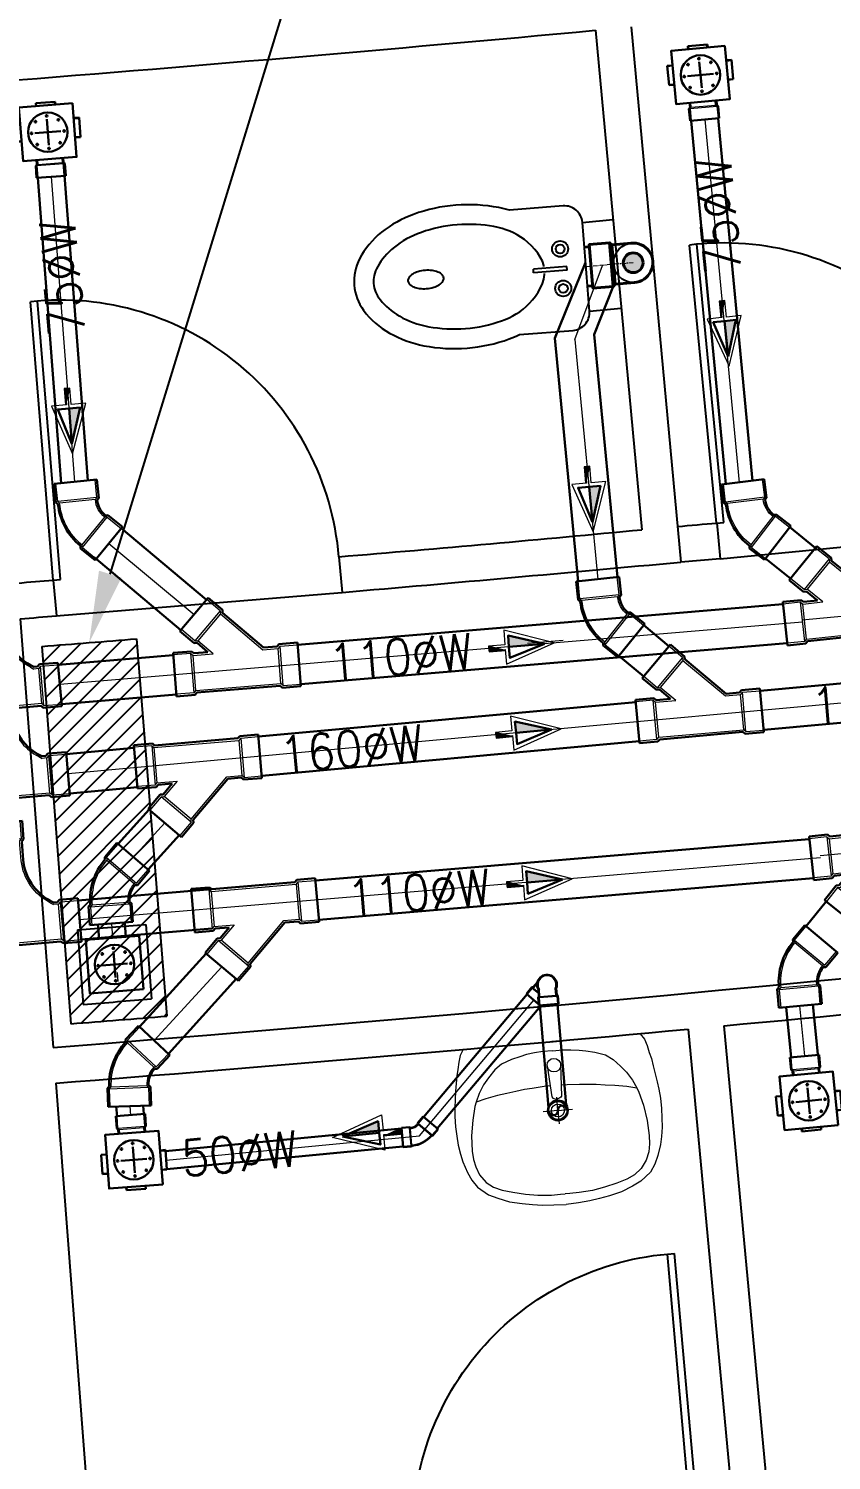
# Model space of a CAD drawing. Header units: metres. Extents: x 159409 to 239023, y 50504 to 95165.
# Drawn here: x 176726 to 176950.1, y 87030 to 87429.6 of the extents above; entities that cross this region are included whole.
import ezdxf
from ezdxf import colors
from ezdxf.entities.mleader import LeaderData, LeaderLine
from ezdxf.math import Vec2, Vec3

# ---------------------------------------------------------------- set-up
doc = ezdxf.new("R2010")
doc.units = ezdxf.units.M
doc.header["$MEASUREMENT"] = 0
doc.linetypes.add('CENTER', pattern=[2, 1.25, -0.25, 0.25, -0.25])
doc.layers.add('CL for PVC SWR - quick', color=7, linetype='CENTER', lineweight=5, true_color=0x955d63)
for name, color, linetype, lineweight in [('Dra_SOIL', 65, 'Continuous', 40), ('RJ- D - TEXT', 7, 'Continuous', 20), ('RJ- DRA- FLOOR TRAP', 8, 'Continuous', 30), ('RJ- DRA-SOIL PIPE', 12, 'Continuous', 30), ('RJ- DRA-WASTE PIPE', 130, 'Continuous', 30)]:
    doc.layers.add(name, color=color, linetype=linetype, lineweight=lineweight)
doc.layers.add('SANTEH', color=7, linetype='Continuous')
doc.styles.add('RJ', font='romans.shx')
doc.styles.get("Standard").update_dxf_attribs({"font": 'times.ttf', "height": 18})

# ---------------------------------------------------------------- blocks, each defined once
blk = doc.blocks.new('TRTH')
at = {"color": 42, "ltscale": 8}
for p, q in [((-589.8393, -68.7593), (-589.8393, -67.9795)), ((-589.8193, -68.7593), (-589.8193, -67.9793)), ((-589.8393, -68.7593), (-589.8193, -68.7593)), ((-589.8393, -68.8593), (-589.0393, -68.8593))]:
    blk.add_line(p, q, dxfattribs=at)
blk.add_arc((-589.8193, -68.7593), 0.78, 0, 91.4693, dxfattribs=at)
blk = doc.blocks.new('Waste 45 angle')
for p, q in [((-2.73, 0), (2.73, 0)), ((2.73, -2.37), (2.73, 0)), ((-2.73, -2.37), (-2.73, 0)), ((-2.73, -2.37), (-2.5, -2.59)), ((2.73, -2.37), (2.5, -2.59)), ((-3.66, -4.62), (-5.34, -6.3)), ((-3.66, -4.62), (-3.34, -4.62)), ((-1.48, -10.15), (-5.34, -6.3)), ((0.2, -8.48), (-1.48, -10.15)), ((0.2, -8.48), (0.2, -8.16))]:
    blk.add_line(p, q)
at = {"color": 8, "lineweight": 0}
for p, q in [((2.5, -2.27), (2.5, 0)), ((-2.5, -2.27), (-2.5, 0)), ((-2.5, -2.27), (2.5, -2.27)), ((-2.5, -2.27), (-2.27, -2.5)), ((-2.27, -2.5), (2.27, -2.5)), ((2.5, -2.27), (2.27, -2.5)), ((-3.57, -4.85), (-5.17, -6.46)), ((-0.03, -8.39), (-3.57, -4.85)), ((-3.57, -4.85), (-3.25, -4.85)), ((-0.03, -8.06), (-3.25, -4.85)), ((-0.03, -8.39), (-1.64, -9.99)), ((-0.03, -8.39), (-0.03, -8.06))]:
    blk.add_line(p, q, dxfattribs=at)
for radius, start, end in [(2.98, 315.8472, 359.158), (7.98, 315.3136, 359.6873)]:
    blk.add_arc((-5.48, -2.55), radius, start, end)
for radius, start, end in [(3.2, 314.0982, 0.9018), (7.75, 314.6269, 0.3739)]:
    blk.add_arc((-5.48, -2.55), radius, start, end, dxfattribs=at)
blk = doc.blocks.new('A$C2EAC5485')
at = {"color": 8, "lineweight": 0}
for p, q in [((10.9, 20.64), (5.07, 13.3)), ((10.9, 20.64), (7.62, 23.24)), ((10.9, 20.64), (10.98, 19.93)), ((10.98, 19.93), (5.78, 13.38)), ((10.98, 19.93), (21.3, 11.75)), ((5.07, 13.3), (1.8, 15.9)), ((4.22, 10.29), (0.06, 9.81)), ((5.29, 0.98), (4.22, 10.29)), ((4.22, 10.29), (4.77, 9.85)), ((4.77, 9.85), (9.54, 10.4)), ((5.07, 13.3), (5.78, 13.38)), ((9.54, 10.4), (5.78, 13.38)), ((21.3, 11.75), (24.9, 12.16)), ((25.34, 12.72), (24.9, 12.16)), ((25.85, 3.85), (24.9, 12.16)), ((25.34, 12.72), (29.5, 13.2)), ((26.41, 3.41), (25.34, 12.72)), ((5.73, 1.53), (4.77, 9.85)), ((5.73, 1.53), (25.85, 3.85)), ((26.41, 3.41), (25.85, 3.85)), ((26.41, 3.41), (30.57, 3.88)), ((5.29, 0.98), (1.13, 0.5)), ((5.29, 0.98), (5.73, 1.53))]:
    blk.add_line(p, q, dxfattribs=at)
at = {"layer": 'RJ- DRA-SOIL PIPE'}
for p, q in [((7.94, 23.64), (1.48, 15.51)), ((11.38, 20.9), (7.94, 23.64)), ((11.38, 20.9), (11.46, 20.2)), ((11.46, 20.2), (21.45, 12.27)), ((4.92, 12.77), (1.48, 15.51)), ((25.07, 13.19), (29.44, 13.7)), ((30.62, 3.39), (29.44, 13.7)), ((4.36, 10.81), (0, 10.31)), ((1.19, 0), (0, 10.31)), ((4.36, 10.81), (4.92, 10.37)), ((4.92, 12.77), (5.63, 12.86)), ((4.92, 10.37), (8.27, 10.76)), ((8.27, 10.76), (5.63, 12.86)), ((21.45, 12.27), (24.63, 12.64)), ((25.07, 13.19), (24.63, 12.64)), ((5.55, 0.5), (1.19, 0)), ((5.55, 0.5), (5.99, 1.06)), ((5.99, 1.06), (25.7, 3.32)), ((26.26, 2.88), (25.7, 3.32)), ((26.26, 2.88), (30.62, 3.39))]:
    blk.add_line(p, q, dxfattribs=at)
blk = doc.blocks.new('FLOW')
at = {"ltscale": 75}
blk.add_hatch(color=256, dxfattribs=at).paths.add_polyline_path([(0, 6.15), (0, -0.3), (2.04, -0.3)])
at = {"lineweight": 20, "ltscale": 75}
blk.add_hatch(color=256, dxfattribs=at).paths.add_polyline_path([(-0.61, -1), (0.42, -3.98), (-0.61, -3.98)])
blk.add_lwpolyline([(0, 7.92), (3.11, -1), (0.42, -1), (0.42, -3.98), (-0.42, -3.98), (-0.42, -1), (-3.11, -1), (0, 7.92)], close=True, dxfattribs=at)
at = {"ltscale": 75}
for points in [[(0, 6.15), (-2.04, -0.3), (0, -0.3)], [(0, 6.15), (2.04, -0.3), (0, -0.3)], [(0, 6.15), (0, -0.3)]]:
    blk.add_lwpolyline(points, dxfattribs=at)
at = {"lineweight": 20, "ltscale": 75}
blk.add_lwpolyline([(-0.61, -1), (0.42, -3.98), (-0.61, -3.98), (-0.61, -1)], dxfattribs=at)
blk = doc.blocks.new('Floor trap-3')
at = {"layer": 'RJ- DRA- FLOOR TRAP', "color": 8, "lineweight": 0}
for p, q in [((-3.75, 9.09), (-3.75, 12.5)), ((3.75, 9.09), (3.75, 12.5)), ((-3.75, 9.09), (3.75, 9.09)), ((-3.75, 9.09), (-3.41, 8.75)), ((-3.41, 8.75), (3.41, 8.75)), ((-3.41, 8.75), (-3.41, 7.5)), ((3.75, 9.09), (3.41, 8.75)), ((3.41, 8.75), (3.41, 7.5)), ((-7.5, 1.83), (-9, 1.83)), ((7.5, 1.83), (9, 1.83)), ((-7.5, -3.17), (-9, -3.17)), ((7.5, -3.17), (9, -3.17)), ((-2.5, -7.5), (-2.5, -8.32)), ((2.5, -7.5), (2.5, -8.32))]:
    blk.add_line(p, q, dxfattribs=at)
at = {"layer": 'RJ- DRA- FLOOR TRAP', "color": 11, "lineweight": 30}
for p, q in [((-3.64, 0), (3.64, 0)), ((0, 3.64), (0, -3.64))]:
    blk.add_line(p, q, dxfattribs=at)
at = {"layer": 'RJ- DRA- FLOOR TRAP', "color": 126, "lineweight": 30}
blk.add_lwpolyline([(7.5, -7.5), (7.5, 7.5), (-7.5, 7.5), (-7.5, -7.5)], close=True, dxfattribs=at)
blk.add_circle((0, 0), 5.5, dxfattribs=at)
at = {"layer": 'RJ- DRA- FLOOR TRAP', "lineweight": 30, "extrusion": (0, 0, -1)}
for centre, major_axis, start_param, end_param in [((0, 4.55), (-0.165, 0.165), 3.141593, 9.424778), ((-4.55, 0), (-0.165, 0.165), 3.141593, 9.424778), ((-3.22, 3.22), (0.165, 0.165), 4.712389, 10.995574), ((3.22, 3.22), (-0.165, 0.165), 3.141593, 9.424778), ((4.55, 0), (0.165, 0.165), 4.712389, 10.995574)]:
    blk.add_ellipse(centre, major_axis=major_axis, ratio=1, start_param=start_param, end_param=end_param, dxfattribs=at)
at = {"layer": 'RJ- DRA- FLOOR TRAP', "lineweight": 30}
for centre, major_axis, start_param, end_param in [((-3.22, -3.22), (0.165, -0.165), 4.712389, 10.995574), ((3.22, -3.22), (-0.165, -0.165), 3.141593, 9.424778), ((0, -4.55), (-0.165, -0.165), 3.141593, 9.424778)]:
    blk.add_ellipse(centre, major_axis=major_axis, ratio=1, start_param=start_param, end_param=end_param, dxfattribs=at)
at = {"layer": 'RJ- DRA-WASTE PIPE', "lineweight": 30}
for p, q in [((-4.09, 9.09), (-4.09, 12.5)), ((-4.09, 12.5), (4.09, 12.5)), ((4.09, 9.09), (4.09, 12.5)), ((-4.09, 9.09), (-3.75, 8.75)), ((-3.75, 8.75), (-3.75, 7.5)), ((4.09, 9.09), (3.75, 8.75)), ((3.75, 8.75), (3.75, 7.5)), ((-7.5, 2.05), (-9, 2.05)), ((-9, -3.4), (-9, 2.05)), ((7.5, 2.05), (9, 2.05)), ((9, -3.4), (9, 2.05)), ((-7.5, -3.4), (-9, -3.4)), ((7.5, -3.4), (9, -3.4)), ((-2.73, -7.5), (-2.73, -8.32)), ((2.73, -7.5), (2.73, -8.32)), ((-2.73, -8.32), (2.73, -8.32))]:
    blk.add_line(p, q, dxfattribs=at)
blk = doc.blocks.new('Waste-7')
for p, q in [((-4.28, 5.26), (-5.93, 3.6)), ((-4.28, 5.26), (-3.9, 5.26)), ((-3.9, 5.26), (-2.61, 6.55)), ((-2.5, 2.61), (-2.5, 4.44)), ((2.5, 2.61), (2.5, 4.44)), ((-5.93, 3.6), (-2.77, 0.44)), ((-2.77, 2.34), (-2.5, 2.61)), ((-2.77, 2.34), (-2.77, 0)), ((-2.77, 0), (2.77, 0)), ((2.77, 2.34), (2.5, 2.61)), ((2.77, 2.34), (2.77, 0))]:
    blk.add_line(p, q)
at = {"color": 8, "lineweight": 0}
for p, q in [((-4.17, 4.99), (-5.75, 3.42)), ((-4.17, 4.99), (-2.5, 3.33)), ((-4.17, 4.99), (-3.79, 4.99)), ((-3.79, 4.99), (-2.74, 6.05)), ((-3.79, 4.99), (-2.5, 3.71)), ((-2.23, 2.5), (-2.23, 4.5)), ((2.23, 2.5), (2.23, 4.5)), ((-2.5, 2.23), (-2.23, 2.5)), ((-2.5, 2.23), (2.5, 2.23)), ((-2.5, 2.23), (-2.5, 0)), ((-2.23, 2.5), (2.23, 2.5)), ((2.5, 2.23), (2.23, 2.5)), ((2.5, 2.23), (2.5, 0))]:
    blk.add_line(p, q, dxfattribs=at)
blk.add_arc((0, 5.63), 2.77, 334.5854, 205.4146)
blk.add_arc((0, 5.63), 2.5, 333.2345, 206.7655, dxfattribs=at)
blk = doc.blocks.new('$@$_rakovina4')
at = {"lineweight": 13}
for p, q in [((-268.5, -36.5), (-274.3, -56.2)), ((-258, -20), (-268.5, -36.5)), ((-258, -20), (0, -20)), ((258, -20), (0, -20)), ((258, -20), (268.5, -36.5)), ((268.5, -36.5), (274.3, -56.2)), ((-279, -77), (-283.5, -95)), ((-274.3, -56.2), (-279, -77)), ((274.3, -56.2), (279, -77)), ((279, -77), (283.5, -95)), ((-286.9, -116.6), (-290.9, -139.4)), ((-283.5, -95), (-286.9, -116.6)), ((-19.7, -89), (-13.7, -180.2)), ((19.7, -89), (13.7, -180.2)), ((283.5, -95), (286.9, -116.6)), ((286.9, -116.6), (290.9, -139.4)), ((-294.6, -163.4), (-297, -184.9)), ((-290.9, -139.4), (-294.6, -163.4)), ((290.9, -139.4), (294.6, -163.4)), ((294.6, -163.4), (297, -184.9)), ((-297, -184.9), (-300, -211.9)), ((-13.7, -180.2), (-11.9, -183.6)), ((-11.9, -183.6), (-9, -185.2)), ((-9, -185.2), (-2.9, -187.3)), ((-2.9, -187.3), (0, -187.3)), ((0, -220.9), (0, -182.3)), ((2.9, -187.3), (0, -187.3)), ((9, -185.2), (2.9, -187.3)), ((11.9, -183.6), (9, -185.2)), ((13.7, -180.2), (11.9, -183.6)), ((297, -184.9), (300, -211.9)), ((-300, -211.9), (-300, -241.9)), ((-300, -241.9), (-299, -269.2)), ((0, -220.9), (-43, -220.9)), ((0, -220.9), (0, -259.5)), ((0, -220.9), (43, -220.9)), ((300, -241.9), (299, -269.2)), ((300, -211.9), (300, -241.9)), ((-299, -269.2), (-297, -295.6)), ((299, -269.2), (297, -295.6)), ((-297, -295.6), (-292.5, -322.9)), ((-292.5, -322.9), (-288, -345.3)), ((292.5, -322.9), (288, -345.3)), ((297, -295.6), (292.5, -322.9)), ((-288, -345.3), (-277.5, -376.8)), ((288, -345.3), (277.5, -376.8)), ((-277.5, -376.8), (-267, -400.8)), ((-267, -400.8), (-252, -422.6)), ((267, -400.8), (252, -422.6)), ((277.5, -376.8), (267, -400.8)), ((-252, -422.6), (-222.1, -446.9)), ((-222.1, -446.9), (-196.5, -459.3)), ((222.1, -446.9), (196.5, -459.3)), ((252, -422.6), (222.1, -446.9)), ((-196.5, -459.3), (-163.5, -472.8)), ((-163.5, -472.8), (-127, -481.3)), ((-127, -481.3), (-97.5, -486.3)), ((-97.5, -486.3), (-69, -490.8)), ((-69, -490.8), (-36.1, -492.9)), ((-36.1, -492.9), (0, -495.3)), ((36.1, -492.9), (0, -495.3)), ((69, -490.8), (36.1, -492.9)), ((97.5, -486.3), (69, -490.8)), ((127, -481.3), (97.5, -486.3)), ((163.5, -472.8), (127, -481.3)), ((196.5, -459.3), (163.5, -472.8))]:
    blk.add_line(p, q, dxfattribs=at)
at = {"lineweight": 5}
for p, q in [((-151.5, -72.5), (-172.5, -87.5)), ((-121.5, -62), (-151.5, -72.5)), ((-96, -56), (-121.5, -62)), ((-76.5, -51.5), (-96, -56)), ((-52.5, -48.5), (-76.5, -51.5)), ((-28.5, -47), (-52.5, -48.5)), ((0, -47), (-28.5, -47)), ((0, -47), (28.5, -47)), ((28.5, -47), (52.5, -48.5)), ((52.5, -48.5), (76.5, -51.5)), ((76.5, -51.5), (96, -56)), ((96, -56), (121.5, -62)), ((121.5, -62), (151.5, -72.5)), ((151.5, -72.5), (172.5, -87.5)), ((-192, -108.5), (-208.5, -127.9)), ((-172.5, -87.5), (-192, -108.5)), ((172.5, -87.5), (192, -108.5)), ((192, -108.5), (208.5, -127.9)), ((-223.5, -151.9), (-233.9, -176.1)), ((-208.5, -127.9), (-223.5, -151.9)), ((-171, -162.4), (-205.5, -168.4)), ((-143, -158.4), (-171, -162.4)), ((-117, -154.9), (-143, -158.4)), ((-91, -152.2), (-117, -154.9)), ((-69, -150.4), (-91, -152.2)), ((-33.7, -148.3), (-69, -150.4)), ((-15.9, -147.9), (-33.7, -148.3)), ((15.9, -147.9), (33.7, -148.3)), ((33.7, -148.3), (69, -150.4)), ((69, -150.4), (91, -152.2)), ((91, -152.2), (117, -154.9)), ((117, -154.9), (143, -158.4)), ((143, -158.4), (171, -162.4)), ((171, -162.4), (205.5, -168.4)), ((208.5, -127.9), (223.5, -151.9)), ((223.5, -151.9), (233.9, -176.1)), ((-239.2, -188.5), (-249, -227.6)), ((-233.9, -176.1), (-239.2, -188.5)), ((-205.5, -168.4), (-233.9, -176.1)), ((-233.9, -176.1), (-233.9, -176.1)), ((205.5, -168.4), (233.9, -176.1)), ((233.9, -176.1), (239.2, -188.5)), ((233.9, -176.1), (233.9, -176.1)), ((239.2, -188.5), (249, -227.6)), ((-249, -227.6), (-256.1, -272.5)), ((249, -227.6), (256.1, -272.5)), ((-256.1, -272.5), (-258, -316.9)), ((256.1, -272.5), (258, -316.9)), ((-258, -316.9), (-256.5, -340.9)), ((258, -316.9), (256.5, -340.9)), ((-256.5, -340.9), (-252, -363.3)), ((-252, -363.3), (-243, -387.3)), ((252, -363.3), (243, -387.3)), ((256.5, -340.9), (252, -363.3)), ((-243, -387.3), (-226.1, -410.4)), ((-226.1, -410.4), (-205.5, -426.3)), ((226.1, -410.4), (205.5, -426.3)), ((243, -387.3), (226.1, -410.4)), ((-205.5, -426.3), (-181.5, -436.8)), ((-181.5, -436.8), (-151.5, -445.8)), ((-151.5, -445.8), (-115.5, -454.8)), ((-115.5, -454.8), (-79.5, -460.8)), ((115.5, -454.8), (79.5, -460.8)), ((151.5, -445.8), (115.5, -454.8)), ((181.5, -436.8), (151.5, -445.8)), ((205.5, -426.3), (181.5, -436.8)), ((-79.5, -460.8), (-40.5, -463.8)), ((-40.5, -463.8), (-13.5, -463.8)), ((-13.5, -463.8), (0, -463.8)), ((13.5, -463.8), (0, -463.8)), ((40.5, -463.8), (13.5, -463.8)), ((79.5, -460.8), (40.5, -463.8))]:
    blk.add_line(p, q, dxfattribs=at)
at = {"lineweight": 13}
blk.add_circle((0, -89), 19.7, dxfattribs=at)
at = {"lineweight": 5}
for radius in [26.2, 18.7]:
    blk.add_circle((0, -220.9), radius, dxfattribs=at)
blk = doc.blocks.new('K10-45')
for p, q in [((-18.9, 83.4), (-18.9, 177.1)), ((-18.9, 177.1), (-8.9, 177.1)), ((-8.9, 83.4), (-8.9, 177.1)), ((-18.9, 83.4), (-8.9, 83.4))]:
    blk.add_line(p, q)
for points in [[(160.3, 230.4, 0.023928), (169.9, 259.6, 0.067459), (186.1, 379, 0.067459), (169.9, 498.4, 0.079812), (127.5, 591.1, 0.107118), (58, 658.5, 0.139889), (-13.9, 679, 0.139889), (-85.8, 658.5, 0.107118), (-155.3, 591.1, 0.079812), (-197.7, 498.4, 0.067459), (-213.9, 379, 0.067459), (-197.7, 259.6, 0.023928), (-188.1, 230.4), (-188.1, 80.2, 0.414214), (-138.1, 30.2), (110.3, 30.2, 0.414214), (160.3, 80.2)], [(-39.4, 478.5, 0.052061), (-37.3, 458.3, 0.065919), (-32, 443.1, 0.104629), (-22.6, 431.5, 0.172287), (-13.9, 428.4, 0.172287), (-5.2, 431.5, 0.104629), (4.1, 443.1, 0.065919), (9.5, 458.3, 0.052061), (11.6, 478.5, 0.052061), (9.5, 498.7, 0.065919), (4.1, 513.9, 0.104629), (-5.2, 525.5, 0.172287), (-13.9, 528.6, 0.172287), (-22.6, 525.5, 0.104629), (-32, 513.9, 0.065919), (-37.3, 498.7, 0.052061)]]:
    blk.add_lwpolyline(points, format="xyb", close=True)
blk.add_lwpolyline([(-3.9, 147), (-1.4, 147.2), (10.9, 150.3), (23, 155.1), (34.7, 161.4), (45.9, 168.8), (56.5, 177.2), (66.3, 186.2), (75.2, 195.5), (83.2, 205), (90.3, 214.7), (96.5, 224.5), (102, 234.5), (106.9, 244.7), (111.1, 255.3), (114.8, 266.2), (118.1, 277.6), (121.1, 289.3), (123.7, 301.4), (126, 313.8), (127.9, 326.5), (129.3, 339.5), (130.4, 352.6), (131.1, 365.8), (131.3, 379), (131.1, 392.2), (130.4, 405.4), (129.3, 418.5), (127.9, 431.4), (126, 444.2), (123.7, 456.6), (121.1, 468.7), (118.1, 480.4), (114.8, 491.7), (111.2, 502.6), (107.3, 513.1), (103, 523.1), (98.4, 532.7), (93.5, 541.9), (88.3, 550.7), (82.8, 559.1), (77.1, 567.1), (71, 574.6), (64.9, 581.7), (58.5, 588.3), (52.1, 594.4), (45.7, 600), (39.3, 605), (33, 609.4), (26.9, 613.2), (20.8, 616.4), (14.9, 619), (9, 621.1), (3.2, 622.7), (-2.5, 623.8), (-8.2, 624.5), (-13.9, 624.7), (-19.6, 624.5), (-25.3, 623.8), (-31, 622.7), (-36.8, 621.1), (-42.7, 619), (-48.6, 616.4), (-54.7, 613.2), (-60.9, 609.4), (-67.2, 605), (-73.5, 600), (-80, 594.4), (-86.4, 588.3), (-92.7, 581.7), (-98.9, 574.6), (-104.9, 567.1), (-110.6, 559.1), (-116.1, 550.7), (-121.3, 541.9), (-126.2, 532.7), (-130.8, 523.1), (-135.1, 513.1), (-139, 502.6), (-142.7, 491.7), (-146, 480.4), (-148.9, 468.7), (-151.5, 456.6), (-153.8, 444.2), (-155.7, 431.4), (-157.2, 418.5), (-158.2, 405.4), (-158.9, 392.2), (-159.1, 379), (-158.9, 365.8), (-158.2, 352.6), (-157.2, 339.5), (-155.7, 326.5), (-153.8, 313.8), (-151.5, 301.4), (-148.9, 289.3), (-146, 277.6), (-142.6, 266.2), (-138.9, 255.3), (-134.7, 244.7), (-129.8, 234.5), (-124.4, 224.5), (-118.1, 214.7), (-111, 205), (-103.1, 195.5), (-94.1, 186.2), (-84.3, 177.2), (-73.7, 168.8), (-62.5, 161.4), (-50.8, 155.1), (-38.7, 150.3), (-26.4, 147.2), (-23.9, 147)])
for centre, radius in [((-69.2, 98.1), 22.4), ((41.4, 98.1), 22.4), ((-69.2, 98.1), 12.4), ((41.4, 98.1), 12.4)]:
    blk.add_circle(centre, radius)
blk = doc.blocks.new('Pan elbow PVC SWR quick fix joint')
h = blk.add_hatch(color=7)
edge = h.paths.add_edge_path()
edge.add_arc((0, 5.5), 2.75, 90, 450)
for p, q in [((-5.5, 5.5), (-5.5, 0)), ((5.5, 5.5), (5.5, 0)), ((-5.5, -6.29), (-5.5, -7.44)), ((5.5, -6.29), (5.5, -7.44))]:
    blk.add_line(p, q)
blk.add_lwpolyline([(6.1, -0.6), (6.1, -6.29), (-6.1, -6.29), (-6.1, -0.6), (6.1, -0.6), (5.5, 0), (-5.5, 0), (-6.1, -0.6)])
at = {"color": 7}
blk.add_circle((0, 5.5), 2.75, dxfattribs=at)
blk.add_arc((0, 5.5), 5.5, 357.9604, 182.0396)
at = {"layer": 'CL for PVC SWR - quick'}
blk.add_line((0, 5.5), (0, -7.73), dxfattribs=at)
at = {"layer": 'Defpoints', "color": 250}
blk.add_circle((0, 5.5), 5.5, dxfattribs=at)
blk = doc.blocks.new('A$C580D40DE')
at = {"layer": 'RJ- DRA- FLOOR TRAP', "color": 11, "lineweight": 30}
for p, q in [((4.42, 7.77), (11.68, 8.33)), ((7.77, 11.68), (8.33, 4.42))]:
    blk.add_line(p, q, dxfattribs=at)
at = {"layer": 'RJ- DRA- FLOOR TRAP', "color": 126, "lineweight": 30}
blk.add_lwpolyline([(16.1, 1.14), (14.96, 16.1), (0, 14.96), (1.14, 0)], close=True, dxfattribs=at)
blk.add_circle((8.05, 8.05), 5.5, dxfattribs=at)
at = {"layer": 'RJ- DRA- FLOOR TRAP', "lineweight": 30, "extrusion": (0, 0, -1)}
for centre, major_axis, start_param, end_param in [((7.7, 12.59), (-0.177, 0.152), 3.141593, 9.424778), ((4.6, 11.01), (0.152, 0.177), 4.712389, 10.995574), ((11.01, 11.51), (-0.177, 0.152), 3.141593, 9.424778), ((12.59, 8.4), (0.152, 0.177), 4.712389, 10.995574), ((3.51, 7.7), (-0.177, 0.152), 3.141593, 9.424778)]:
    blk.add_ellipse(centre, major_axis=major_axis, ratio=1, start_param=start_param, end_param=end_param, dxfattribs=at)
at = {"layer": 'RJ- DRA- FLOOR TRAP', "lineweight": 30}
for centre, major_axis, start_param, end_param in [((5.09, 4.6), (0.177, -0.152), 4.712389, 10.995574), ((11.51, 5.09), (-0.152, -0.177), 3.141593, 9.424778), ((8.4, 3.51), (-0.152, -0.177), 3.141593, 9.424778)]:
    blk.add_ellipse(centre, major_axis=major_axis, ratio=1, start_param=start_param, end_param=end_param, dxfattribs=at)
blk = doc.blocks.new('A$C21200D90')
at = {"color": 8, "lineweight": 0}
for p, q in [((10.27, 26.9), (9.78, 31.05)), ((19.58, 28), (19.09, 32.16)), ((19.58, 28), (10.27, 26.9)), ((19.14, 27.45), (10.83, 26.46)), ((19.58, 28), (19.14, 27.45)), ((19.14, 27.45), (19.97, 20.52)), ((10.27, 26.9), (10.83, 26.46)), ((11.4, 21.7), (10.83, 26.46)), ((24.55, 13.38), (29.41, 13.93)), ((30.66, 3.06), (29.41, 13.93)), ((4.22, 10.29), (0.06, 9.81)), ((5.29, 0.98), (4.22, 10.29)), ((4.22, 10.29), (4.77, 9.85)), ((6.6, 10.56), (5.93, 9.98)), ((18.59, 11.44), (21, 11.72)), ((21.45, 12.27), (21, 11.72)), ((21.96, 3.4), (21, 11.72)), ((21.45, 12.27), (24.06, 12.57)), ((21.5, 11.77), (24.11, 12.07)), ((22.46, 3.46), (21.5, 11.77)), ((24.55, 13.38), (24.04, 12.73)), ((25.16, 3.01), (24.04, 12.73)), ((25.81, 2.5), (24.55, 13.38)), ((24.83, 11), (29.68, 11.56)), ((24.89, 10.42), (29.75, 10.97)), ((29.47, 13.41), (30, 12.99)), ((29.53, 12.89), (30.06, 12.47)), ((29.59, 12.36), (30.12, 11.94)), ((29.65, 11.84), (30.18, 11.42)), ((29.71, 11.31), (30.24, 10.9)), ((29.78, 10.75), (31.88, 10.99)), ((32.23, 11.56), (31.88, 10.99)), ((32.46, 5.96), (31.88, 10.99)), ((4.77, 9.85), (5.93, 9.98)), ((5.73, 1.53), (4.77, 9.85)), ((17.37, 9.25), (16.77, 9.05)), ((25.14, 8.26), (30, 8.82)), ((25.21, 7.68), (30.07, 8.23)), ((22.46, 3.46), (25.07, 3.76)), ((25.46, 5.46), (30.32, 6.01)), ((25.53, 4.87), (30.39, 5.43)), ((30.42, 5.15), (30.84, 5.68)), ((30.48, 4.63), (30.9, 5.16)), ((30.54, 4.1), (30.96, 4.63)), ((30.6, 3.58), (31.02, 4.11)), ((30.66, 3.06), (31.08, 3.58)), ((30.66, 3.06), (31.08, 3.58)), ((5.29, 0.98), (1.13, 0.5)), ((5.29, 0.98), (5.73, 1.53)), ((5.73, 1.53), (21.96, 3.4)), ((22.52, 2.96), (21.96, 3.4)), ((22.52, 2.96), (25.13, 3.26)), ((25.81, 2.5), (25.16, 3.01)), ((25.81, 2.5), (30.66, 3.06))]:
    blk.add_line(p, q, dxfattribs=at)
for centre, radius, start, end in [((-1.34, 20.59), 12.79, 308.3725, 4.9669), ((0.64, 19.72), 19.35, 326.512, 2.3427), ((1.13, 19.78), 19.35, 327.0182, 334.4497)]:
    blk.add_arc(centre, radius, start, end, dxfattribs=at)
at = {"layer": 'RJ- DRA-SOIL PIPE', "color": 6}
for p, q in [((19.59, 32.22), (9.28, 30.99)), ((9.8, 26.63), (9.28, 30.99)), ((20.11, 27.86), (19.59, 32.22)), ((20.11, 27.86), (19.67, 27.3)), ((19.67, 27.3), (20.47, 20.57)), ((9.8, 26.63), (10.36, 26.19)), ((10.76, 22.84), (10.36, 26.19)), ((24.25, 13.93), (23.52, 13.02)), ((24.25, 13.93), (29.34, 14.52)), ((29.41, 13.93), (29.34, 14.52)), ((29.41, 13.93), (29.94, 13.51)), ((4.36, 10.81), (0, 10.31)), ((1.19, 0), (0, 10.31)), ((4.36, 10.81), (4.92, 10.37)), ((4.92, 10.37), (5.84, 10.48)), ((18.84, 11.97), (20.74, 12.19)), ((21.18, 12.75), (20.74, 12.19)), ((21.18, 12.75), (23.52, 13.02)), ((30.24, 10.9), (29.94, 13.51)), ((30.19, 11.32), (32.23, 11.56)), ((32.81, 6.53), (32.23, 11.56)), ((30.36, 5.72), (32.46, 5.96)), ((31.08, 3.58), (30.83, 5.77)), ((32.81, 6.53), (32.46, 5.96)), ((5.55, 0.5), (1.19, 0)), ((5.55, 0.5), (5.99, 1.06)), ((5.99, 1.06), (21.81, 2.88)), ((22.37, 2.44), (21.81, 2.88)), ((22.37, 2.44), (24.61, 2.69)), ((25.63, 1.89), (24.61, 2.69)), ((25.63, 1.89), (30.73, 2.47)), ((30.73, 2.47), (30.66, 3.06))]:
    blk.add_line(p, q, dxfattribs=at)
for centre, radius, start, end in [((-1.62, 20.6), 12.58, 306.3987, 10.2624), ((1.13, 19.78), 19.35, 336.1892, 2.3427)]:
    blk.add_arc(centre, radius, start, end, dxfattribs=at)

msp = doc.modelspace()

# ---------------------------------------------------------------- hatches: boundary and pattern name
at = {"ltscale": 10}
h = msp.add_hatch(dxfattribs=at)
h.set_pattern_fill('ANSI31', color=5, scale=30)
edge = h.paths.add_edge_path()
edge.add_line((176756.154, 87259.323), (176764.642, 87154.015))
edge.add_arc((175781.706, 99312.849), 12198.5, 274.4953782, 274.6218164, ccw=False)
edge.add_line((176737.808, 87151.876), (176729.737, 87257.217))
edge.add_arc((175773.645, 99418.191), 12198.5, 274.4953295, 274.6198027)

# ---------------------------------------------------------------- linework, layer by layer
at = {"color": 0, "ltscale": 10}
for p, q in [((176884.242, 87429.184), (176897.211, 87289.786)), ((176894.199, 87430.111), (176908.095, 87280.756)), ((176919.479, 87302.392), (176931.386, 87303.883)), ((176918.154, 87291.672), (176919.06, 87281.683)), ((176812.628, 87282.209), (176813.55, 87272.252)), ((176919.06, 87281.683), (176908.095, 87280.756)), ((176732.889, 87275.743), (176733.817, 87265.728)), ((176723.689, 87264.932), (176732.845, 87145.282)), ((176739.668, 87178.075), (176741.258, 87157.289)), ((176758.766, 87179.598), (176760.357, 87158.812)), ((176910.181, 87150.389), (176923.151, 87010.991)), ((176920.138, 87151.315), (176933.108, 87011.917)), ((176733.608, 87135.311), (176744.289, 86995.719))]:
    msp.add_line(p, q, dxfattribs=at)
at = {"color": 5, "ltscale": 10}
for p, q in [((176729.737, 87257.217), (176737.798, 87151.875)), ((176756.154, 87259.323), (176764.642, 87154.015))]:
    msp.add_line(p, q, dxfattribs=at)
at = {"color": 8, "lineweight": 0}
for p, q in [((176728.86, 87226.47), (176729.767, 87225.956)), ((176731.127, 87226.074), (176729.767, 87225.956)), ((176731.664, 87226.712), (176731.127, 87226.074)), ((176731.972, 87216.286), (176731.127, 87226.074)), ((176731.664, 87226.712), (176736.558, 87227.134)), ((176732.61, 87215.749), (176731.664, 87226.712)), ((176731.972, 87216.286), (176712.866, 87214.637)), ((176732.61, 87215.749), (176731.972, 87216.286)), ((176732.61, 87215.749), (176737.504, 87216.171))]:
    msp.add_line(p, q, dxfattribs=at)
at = {"color": 0, "ltscale": 10}
for centre, radius, start, end in [((175773.022, 99426.332), 12048.5, 274.4709397, 275.2918457), ((176293.002, 93577.679), 6316.855, 274.7184736, 275.4887504), ((175875.067, 99435.423), 12188.5, 274.8575322, 274.909372), ((175773.022, 99426.332), 12198.5, 274.8932405, 275.3391076), ((175773.022, 99426.332), 12188.5, 274.4698469, 274.5168513), ((175773.022, 99426.332), 12198.5, 274.4697698, 274.5174869), ((175773.022, 99426.332), 12318.5, 274.4688544, 278.7385077), ((175779.724, 99338.746), 12198.5, 274.5134769, 274.6034663), ((175773.022, 99426.332), 12328.5, 275.33886, 276.1422929), ((175781.315, 99317.96), 12198.5, 274.5134769, 274.6034663), ((175773.022, 99426.332), 12328.5, 274.4687789, 275.2923857), ((175773.022, 99426.332), 12768.5, 274.1093344, 284.7550704)]:
    msp.add_arc(centre, radius, start, end, dxfattribs=at)
at = {"color": 5, "ltscale": 10}
for centre, end in [((175773.645, 99418.191), 274.6198027), ((175781.706, 99312.849), 274.6218164)]:
    msp.add_arc(centre, 12198.5, 274.4953295, end, dxfattribs=at)
at = {"color": 8, "lineweight": 0}
msp.add_arc((176735.646, 87239.856), 15.008, 196.39567, 243.11903, dxfattribs=at)
at = {"layer": 'RJ- DRA-SOIL PIPE'}
for p, q in [((176872.969, 87343.247), (176881.522, 87364.327)), ((176883.941, 87344.29), (176889.237, 87357.706))]:
    msp.add_line(p, q, dxfattribs=at)
at = {"layer": 'RJ- DRA-SOIL PIPE', "color": 6}
for p, q in [((176730.833, 87226.64), (176729.746, 87226.546)), ((176731.37, 87227.278), (176730.836, 87226.643)), ((176731.37, 87227.278), (176736.507, 87227.721)), ((176737.555, 87215.584), (176736.507, 87227.721)), ((176731.779, 87215.677), (176713.16, 87214.071)), ((176732.417, 87215.141), (176731.779, 87215.677)), ((176732.417, 87215.141), (176737.555, 87215.584))]:
    msp.add_line(p, q, dxfattribs=at)
at = {"layer": 'RJ- DRA-SOIL PIPE', "color": 8, "lineweight": 9}
for p, q in [((176764.053, 87207.941), (176755.283, 87198.417)), ((176779.989, 87167.787), (176761.05, 87147.221))]:
    msp.add_line(p, q, dxfattribs=at)
at = {"layer": 'RJ- DRA-SOIL PIPE'}
for points in [[(176872.969, 87343.247), (176879.424, 87275.32)], [(176883.941, 87344.29), (176890.383, 87276.498)], [(176938.501, 87290.465), (176945.649, 87284.743)], [(176931.736, 87281.763), (176938.723, 87276.17)], [(176897.74, 87263.131), (176904.794, 87257.293)], [(177081.743, 87258.708), (176930.204, 87244.846)], [(176890.834, 87254.54), (176897.729, 87248.834)], [(176782.51, 87245.121), (176782.459, 87245.117)], [(177082.989, 87247.776), (176931.27, 87233.897)], [(176926.284, 87233.479), (176926.233, 87233.474)], [(176786.632, 87190.213), (176786.581, 87190.208)], [(176943.077, 87179.088), (176948.716, 87186.039)]]:
    msp.add_lwpolyline(points, dxfattribs=at)
at = {"layer": 'RJ- DRA-SOIL PIPE', "color": 6}
for points in [[(176751.874, 87290.175), (176775.675, 87270.168)], [(176744.295, 87282.148), (176768.545, 87261.764)], [(176936.617, 87269.032), (176801.107, 87257.68)], [(176937.779, 87258.091), (176802.007, 87246.716)], [(176766.393, 87254.771), (176734.276, 87252.081)], [(176767.292, 87243.808), (176735.222, 87241.121)], [(176895.512, 87241.672), (176790.187, 87232.038)], [(176755.495, 87228.865), (176736.558, 87227.132)], [(176896.578, 87230.724), (176791.124, 87221.078)], [(176756.432, 87217.904), (176737.504, 87216.173)], [(176751.002, 87202.087), (176759.657, 87211.645)], [(176759.373, 87194.911), (176768.167, 87204.622)], [(176943.96, 87203.431), (176806.123, 87191.883)], [(176777.105, 87189.452), (176739.785, 87186.326)], [(176945.149, 87192.492), (176807.06, 87180.923)], [(176777.249, 87178.426), (176740.73, 87175.367)], [(176762.709, 87177.208), (176762.658, 87177.204)], [(176762.709, 87177.208), (176762.658, 87177.204)], [(176757.018, 87150.978), (176775.593, 87171.491)], [(176765.083, 87143.464), (176784.102, 87164.468)]]:
    msp.add_lwpolyline(points, dxfattribs=at)
at = {"layer": 'RJ- DRA-SOIL PIPE', "color": 8, "lineweight": 9}
for points in [[(177117.541, 87281.011), (176942.007, 87264.511)], [(176942.102, 87263.972), (176734.749, 87246.601)], [(176875.228, 87258.879), (176865.331, 87258.019)], [(177087.267, 87253.69), (176737.031, 87221.653)], [(176871.987, 87233.998), (176862.094, 87233.093)], [(177125.158, 87215.459), (176947.042, 87198.716)], [(176947.137, 87198.178), (176740.257, 87180.846)]]:
    msp.add_lwpolyline(points, dxfattribs=at)
at = {"layer": 'RJ- DRA-SOIL PIPE', "color": 6}
msp.add_arc((176735.963, 87239.934), 14.761, 198.52705, 245.09289, dxfattribs=at)
at = {"layer": 'RJ- DRA-WASTE PIPE', "color": 6, "linetype": 'Continuous'}
for p, q in [((176911.033, 87403.918), (176920.645, 87302.538)), ((176918.499, 87404.626), (176928.09, 87303.47)), ((176735.792, 87392.313), (176742.589, 87303.508)), ((176728.6, 87388.001), (176735.125, 87302.755)), ((176745.389, 87179.716), (176745.703, 87175.605)), ((176752.89, 87179.981), (176753.181, 87176.178)), ((176944.981, 87157.322), (176946.319, 87143.331)), ((176937.524, 87156.51), (176938.871, 87142.436)), ((176758.013, 87129.007), (176758.184, 87126.768)), ((176750.511, 87128.742), (176750.72, 87126.014))]:
    msp.add_line(p, q, dxfattribs=at)
at = {"layer": 'RJ- DRA-WASTE PIPE', "color": 8, "lineweight": 9}
for p, q in [((176914.766, 87404.272), (176924.368, 87303.004)), ((176732.339, 87388.287), (176738.857, 87303.131)), ((176878.541, 87342.863), (176886.243, 87363.575)), ((176748.388, 87285.907), (176772.23, 87266.107)), ((176749.139, 87179.849), (176749.442, 87175.891)), ((176750.79, 87166.184), (176750.98, 87163.7)), ((176835.105, 87120.57), (176867.11, 87158.487)), ((176941.253, 87156.916), (176942.595, 87142.883)), ((176754.262, 87128.874), (176754.452, 87126.391)), ((176764.441, 87113.816), (176835.105, 87120.57))]:
    msp.add_line(p, q, dxfattribs=at)
at = {"layer": 'RJ- DRA-WASTE PIPE', "linetype": 'Continuous'}
for p, q in [((176836.289, 87125.849), (176865.199, 87160.099)), ((176840.11, 87122.624), (176869.02, 87156.874)), ((176764.25, 87116.309), (176830.121, 87122.605)), ((176764.632, 87111.323), (176830.542, 87117.623))]:
    msp.add_line(p, q, dxfattribs=at)
at = {"layer": 'RJ- DRA-WASTE PIPE'}
for p, q in [((176868.721, 87156.97), (176871.131, 87128.469)), ((176873.703, 87157.391), (176876.085, 87129.215))]:
    msp.add_line(p, q, dxfattribs=at)
at = {"layer": 'RJ- DRA-WASTE PIPE', "color": 8, "lineweight": 9}
msp.add_lwpolyline([(176878.541, 87342.863), (176884.904, 87275.909)], dxfattribs=at)
at = {"layer": 'RJ- DRA-WASTE PIPE'}
msp.add_circle((176873.783, 87127.679), 2.768, dxfattribs=at)
at = {"layer": 'RJ- DRA-WASTE PIPE', "color": 8, "lineweight": 0}
msp.add_circle((176873.783, 87127.679), 2.5, dxfattribs=at)
at = {"layer": 'RJ- DRA-WASTE PIPE'}
for centre, start, end in [((176875.029, 87127.784), 4.83321, 184.83321), ((176872.538, 87127.573), 184.83321, 4.83321)]:
    msp.add_arc(centre, 1.25, start, end, dxfattribs=at)
at = {"layer": 'SANTEH'}
for p, q in [((176880.629, 87375.563), (176889.157, 87376.356)), ((176882.596, 87350.795), (176891.458, 87351.62))]:
    msp.add_line(p, q, dxfattribs=at)

# ---------------------------------------------------------------- block references
at = {"color": 4}
for p, xscale, yscale, zscale, rotation in [((234960.739, 99838.899), 99.99999999999991, 99.99999999999991, 99.99999999999991, 5.54898971215497), ((234963.679, 98918.649), 99.99999999999994, 99.99999999999994, 99.99999999999994, 4.657762154412088), ((117552.643, 88653.968), -99.99999999999994, 99.99999999999996, 99.99999999999996, 5.062817191725717)]:
    msp.add_blockref('TRTH', p, dxfattribs=dict(at, xscale=xscale, yscale=yscale, zscale=zscale, rotation=rotation))
at = {"color": 1, "ltscale": 10, "yscale": 1.175640000000001, "zscale": 1.175640000000001}
for p, xscale, rotation in [((176936.449, 87257.497), 1.175640000000001, 359.5034201022037), ((176895.151, 87230.201), 1.175640000000001, 358.5687254304408), ((176942.527, 87203.802), -1.175640000000001, 192.7655872809248)]:
    msp.add_blockref('A$C2EAC5485', p, dxfattribs=dict(at, xscale=xscale, rotation=rotation))
at = {"color": 6, "ltscale": 10}
for name, p, xscale, yscale, zscale, rotation in [('A$C21200D90', (176736.636, 87240.81), -1.1737, 1.1737, 1.1737, 11.4915482806001), ('A$C2EAC5485', (176765.945, 87243.292), 1.175640000000001, 1.175640000000001, 1.175640000000001, 358.1310666639201), ('A$C2EAC5485', (176754.06, 87229.393), -1.175640000000001, 1.175640000000001, 1.175640000000001, 191.4465698695594), ('A$C21200D90', (176742.145, 87175.055), -1.173700000000001, 1.1737, 1.1737, 11.4915482806001), ('A$C2EAC5485', (176769.996, 87189.238), -1.175640000000001, 1.175640000000001, 1.175640000000001, 191.4465698695594)]:
    msp.add_blockref(name, p, dxfattribs=dict(at, xscale=xscale, yscale=yscale, zscale=zscale, rotation=rotation))
msp.add_blockref('A$C580D40DE', (176741.964, 87160.363), dxfattribs=at)
at = {"lineweight": 0, "xscale": 0.09614, "yscale": 0.09614, "zscale": 0.09614, "rotation": 5.054326587577039}
msp.add_blockref('$@$_rakovina4', (176871.914, 87148.834), dxfattribs=at)
at = {"layer": 'Dra_SOIL', "rotation": 274.8907296034247}
msp.add_blockref('Pan elbow PVC SWR quick fix joint', (176889.317, 87363.838), dxfattribs=at)
at = {"layer": 'RJ- DRA- FLOOR TRAP', "xscale": -1}
for p, rotation in [((176913.586, 87416.716), 185.4162897616402), ((176731.385, 87400.751), 184.3769695104257)]:
    msp.add_blockref('Floor trap-3', p, dxfattribs=dict(at, rotation=rotation))
at = {"layer": 'RJ- DRA- FLOOR TRAP'}
for p, rotation in [((176943.808, 87130.374), 5.41628975985116), ((176755.406, 87113.927), 4.376969508662746)]:
    msp.add_blockref('Floor trap-3', p, dxfattribs=dict(at, rotation=rotation))
at = {"layer": 'RJ- DRA-SOIL PIPE'}
for name, p, xscale, yscale, zscale, rotation in [('FLOW', (176920.343, 87347.554), -1.54, 1.54, 1.54, 185.9644316864957), ('FLOW', (176737.348, 87323.158), -1.539999999999999, 1.54, 1.54, 184.592078248212), ('FLOW', (176882.575, 87301.318), -1.540000000000001, 1.54, 1.54, 185.0297370147328), ('Waste 45 angle', (176925.432, 87303.138), -2.199999999979477, 2.199999999979475, 2.199999999979475, 7.13832756684309), ('Waste 45 angle', (176884.88, 87276.015), -2.199999999979475, 2.199999999979475, 2.199999999979475, 6.203632895080133), ('FLOW', (176860.59, 87257.144), -1.54, 1.54, 1.54, 274.7888182667521), ('FLOW', (176862.554, 87233.135), -1.54, 1.54, 1.54, 275.2264770332729), ('FLOW', (176865.625, 87191.349), -1.54, 1.54, 1.54, 274.7888182667521), ('Waste 45 angle', (176941.46, 87156.862), 2.199999999979477, 2.199999999979477, 2.199999999979477, 185.1306798162854)]:
    msp.add_blockref(name, p, dxfattribs=dict(at, xscale=xscale, yscale=yscale, zscale=zscale, rotation=rotation))
at = {"layer": 'RJ- DRA-SOIL PIPE', "color": 6}
for p, xscale, yscale, zscale, rotation in [((176739.113, 87303.157), -2.199999999979475, 2.199999999979474, 2.199999999979475, 5.765974128559454), ((176749.139, 87179.849), 2.199999999979477, 2.199999999979477, 2.199999999979477, 184.3951568851365), ((176754.198, 87128.872), 2.199999999979476, 2.199999999979476, 2.199999999979476, 182.0216872441609)]:
    msp.add_blockref('Waste 45 angle', p, dxfattribs=dict(at, xscale=xscale, yscale=yscale, zscale=zscale, rotation=rotation))
at = {"layer": 'RJ- DRA-WASTE PIPE'}
for name, p, rotation in [('Waste-7', (176871.212, 87157.18), 4.833212666707034), ('Waste 45 angle', (176838.24, 87124.202), 319.8332126667853)]:
    msp.add_blockref(name, p, dxfattribs=dict(at, rotation=rotation))
at = {"layer": 'RJ- DRA-WASTE PIPE', "linetype": 'Continuous', "xscale": 1.6, "yscale": 1.6, "zscale": 1.6, "rotation": 95.45952957032108}
msp.add_blockref('FLOW', (176823.432, 87121.352), dxfattribs=at)
at = {"layer": 'SANTEH', "xscale": 0.1, "yscale": 0.1, "zscale": 0.1, "rotation": 94.54122321495434}
msp.add_blockref('K10-45', (176884.514, 87364.805), dxfattribs=at)

# ---------------------------------------------------------------- texts
at = {"layer": 'RJ- D - TEXT', "lineweight": 20, "style": 'RJ', "width": 0.9}
for s, rotation, p in [('75%%CW', 95.30384, (176925.024, 87361.719)), ('75%%CW', 95.30384, (176741.845, 87344.352)), ('110%%CW', 4.78882, (176810.304, 87247.693)), ('160%%CW', 5.22648, (176945.039, 87235.439)), ('160%%CW', 5.22648, (176796.606, 87221.861)), ('110%%CW', 4.78882, (176815.339, 87181.899)), ('50%%CW', 5.22648, (176769.182, 87109.245))]:
    msp.add_text(s, height=10, rotation=rotation, dxfattribs=at).set_placement(p)

# ---------------------------------------------------------------- leaders
at = {"color": 2, "ltscale": 10}
ml = msp.add_multileader_mtext('Standard', dxfattribs=at)
ml.set_content('', color=2)
ml.set_leader_properties()
ml.build(insert=Vec2(0, 0))
ml.multileader.update_dxf_attribs({"text_right_attachment_type": 6, "dogleg_length": 0.36, "arrow_head_size": 20})
ctx = ml.context
ctx.base_point, ctx.char_height, ctx.arrow_head_size, ctx.landing_gap_size, ctx.plane_origin = Vec3(176824.175, 87521.66), 100, 20, 0.09, Vec3(176742.946, 87258.263)
ctx.right_attachment, ctx.text_align_type = 6, 2
notes = []
notes.append((ctx, [(0, (1, 1, 0), (176823.815, 87521.66), (1, 0), 0.36, [(0, [(176742.946, 87258.263)], 0, [])])]))
ctx.mtext.insert, ctx.mtext.alignment, ctx.mtext.line_spacing_factor, ctx.mtext.flow_direction = Vec3(176824.265, 87571.66), 3, 1.5, 5
ml = msp.add_multileader_mtext('Standard', dxfattribs=at)
ml.set_content('', color=2)
ml.set_leader_properties()
ml.build(insert=Vec2(0, 0))
ml.multileader.update_dxf_attribs({"text_right_attachment_type": 6, "dogleg_length": 0.36, "arrow_head_size": 20})
ctx = ml.context
ctx.base_point, ctx.char_height, ctx.arrow_head_size, ctx.landing_gap_size, ctx.plane_origin = Vec3(176268.606, 87129.181), 100, 20, 0.09, Vec3(176736.129, 86981.735)
ctx.right_attachment, ctx.text_align_type = 6, 2
notes.append((ctx, [(0, (1, 1, 0), (176269.146, 87079.181), (-1, 0), 0.36, [(0, [(176736.129, 86981.735)], 0, [])])]))
ctx.mtext.insert, ctx.mtext.alignment, ctx.mtext.line_spacing_factor, ctx.mtext.flow_direction = Vec3(176268.696, 87179.181), 3, 1.5, 5
for ctx, leaders in notes:
    for number, flags, end, landing, length, lines in leaders:
        leader = LeaderData()
        leader.index, (leader.has_last_leader_line, leader.has_dogleg_vector, leader.attachment_direction) = number, flags
        leader.last_leader_point, leader.dogleg_vector, leader.dogleg_length = Vec3(end), Vec3(landing), length
        for number, points, colour, breaks in lines:
            line = LeaderLine()
            line.index, line.vertices, line.color, line.breaks = number, Vec3.list(points), colors.encode_raw_color(colour), breaks
            leader.lines.append(line)
        ctx.leaders.append(leader)

doc.saveas('drawing.dxf')
